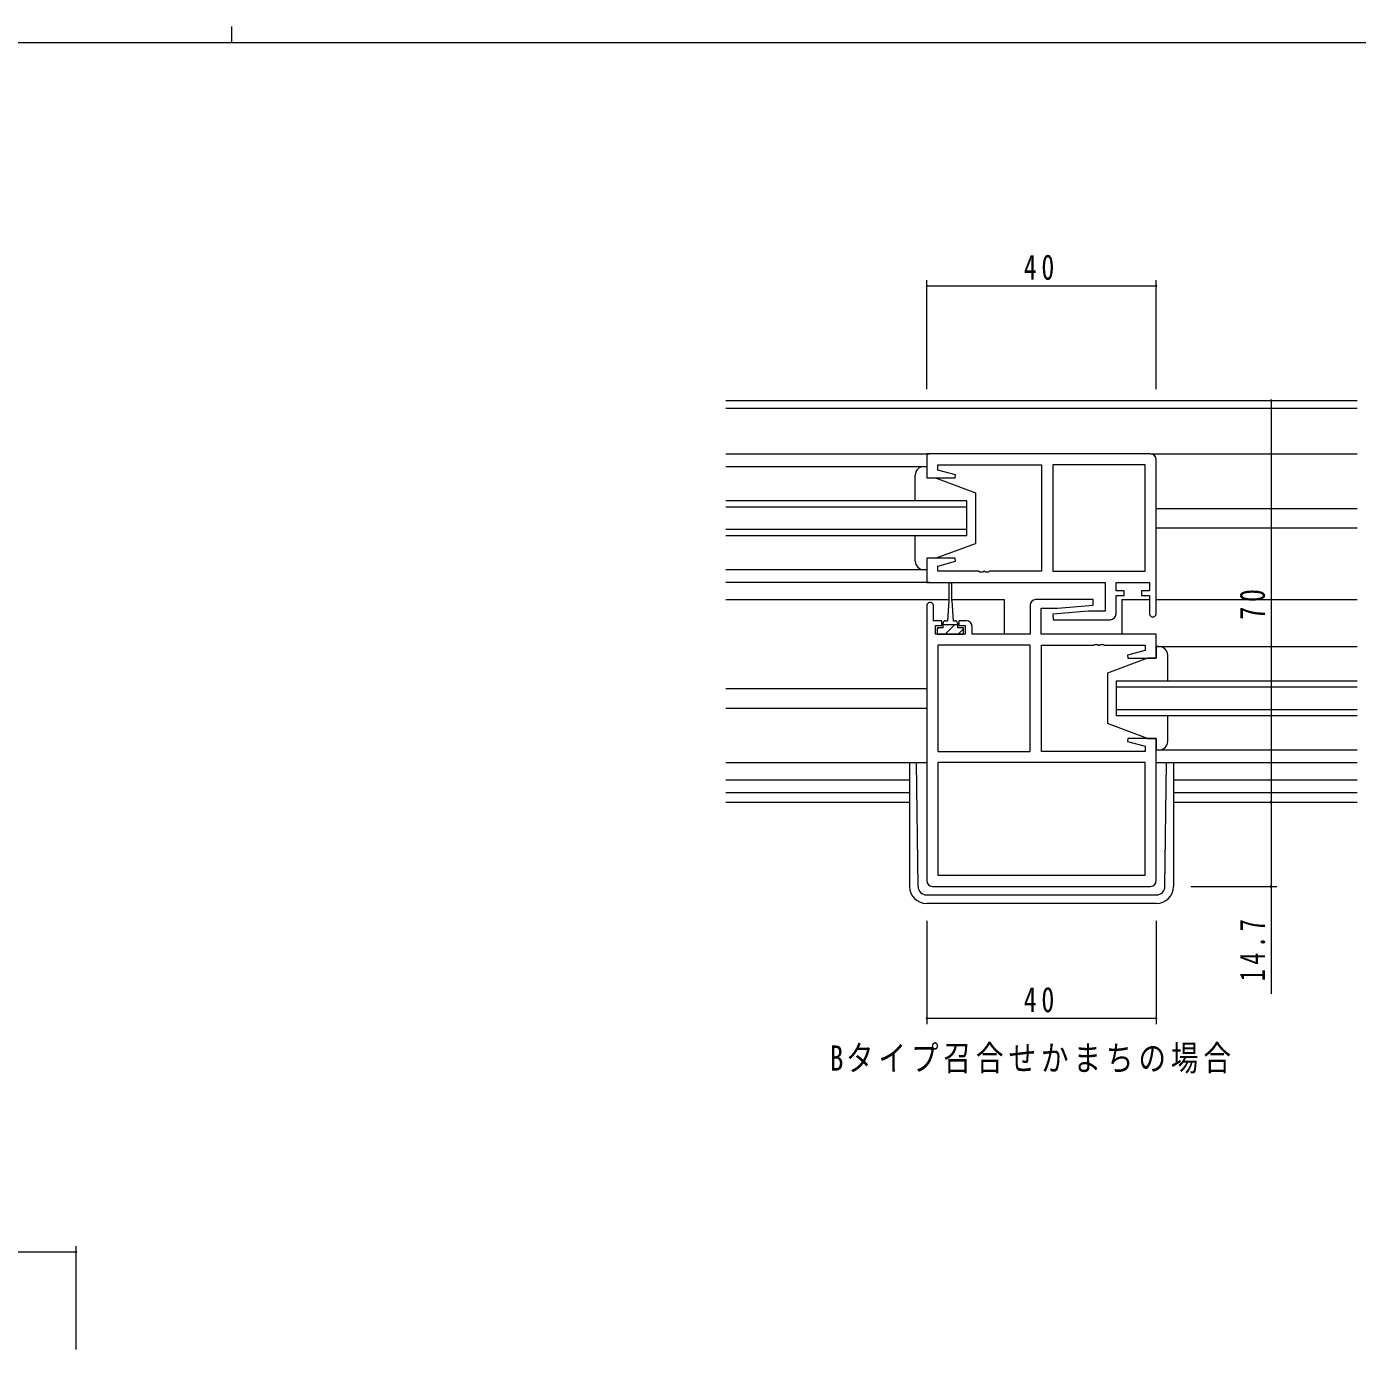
# Model space of a CAD drawing. Units: millimetres on the paper. Extents: x -397 to 397, y -282 to 282.
# Drawn here: x -44.6 to 187.4, y 51.5 to 282.1 of the extents above; entities that cross this region are included whole.
import ezdxf

# ---------------------------------------------------------------- set-up
doc = ezdxf.new("R2010")
doc.units = ezdxf.units.MM
for name, color, linetype, lineweight in [('0-1_YKK_ZWAK', 7, 'Continuous', 18), ('0-3_YKK_11', 7, 'Continuous', 18), ('0-4_YKK_12', 2, 'Continuous', 18), ('0-5_YKK_13', 4, 'Continuous', 18), ('0-7_YKK_D', 6, 'Continuous', 18)]:
    doc.layers.add(name, color=color, linetype=linetype, lineweight=lineweight)
doc.layers.add('0-2_USER1', color=7, linetype='Continuous')
doc.styles.add('ＭＳ ゴシック', font='')
doc.styles.get('ＭＳ ゴシック').set_extended_font_data('MS Gothic')

msp = doc.modelspace()

# ---------------------------------------------------------------- linework, layer by layer
at = {"layer": '0-1_YKK_ZWAK'}
for p, q in [((-8.894, 282.1), (-8.894, 279.3)), ((376.092, 279.3), (-393.908, 279.3))]:
    msp.add_line(p, q, dxfattribs=at)
at = {"layer": '0-3_YKK_11'}
for p, q in [((151.298, 207.605), (112.298, 207.605)), ((152.298, 179.805), (152.298, 206.605)), ((114.228, 205.675), (132.298, 205.675)), ((132.298, 205.675), (132.298, 187.135)), ((134.298, 205.675), (134.298, 187.135)), ((150.368, 205.675), (134.298, 205.675)), ((150.368, 187.135), (150.368, 205.675)), ((150.368, 187.135), (150.368, 205.675)), ((112.298, 189.405), (112.298, 185.205)), ((121.339, 187.135), (114.228, 187.135)), ((132.298, 187.135), (123.256, 187.135)), ((134.298, 187.135), (150.368, 187.135)), ((112.298, 185.205), (143.368, 185.205)), ((143.368, 185.205), (143.368, 180.205)), ((145.298, 185.205), (151.098, 185.205)), ((112.298, 181.105), (112.298, 133.205)), ((130.298, 181.205), (130.298, 176.205)), ((141.276, 182.205), (131.298, 182.205)), ((135.104, 180.705), (141.318, 181.248)), ((141.318, 181.248), (141.276, 182.205)), ((132.228, 176.205), (132.228, 180.705)), ((132.228, 180.705), (135.104, 180.705)), ((134.32, 178.705), (144.298, 178.705)), ((143.368, 180.205), (140.491, 180.205)), ((120.198, 176.205), (120.198, 177.505)), ((118.998, 176.205), (113.798, 176.205)), ((114.228, 174.275), (114.228, 155.735)), ((130.298, 174.275), (114.228, 174.275)), ((130.298, 176.205), (120.198, 176.205)), ((130.298, 155.735), (130.298, 174.275)), ((130.298, 155.735), (130.298, 174.275)), ((152.298, 176.205), (132.228, 176.205)), ((132.298, 174.275), (141.339, 174.275)), ((132.298, 155.735), (132.298, 174.275)), ((143.256, 174.275), (150.368, 174.275)), ((150.368, 174.275), (150.368, 173.358)), ((152.298, 172.005), (152.298, 176.205)), ((150.368, 173.358), (147.268, 172.527)), ((147.268, 172.527), (147.337, 172.005)), ((147.337, 172.005), (152.298, 172.005)), ((147.337, 158.005), (147.268, 157.482)), ((152.298, 158.005), (147.337, 158.005)), ((152.298, 133.205), (152.298, 158.005)), ((114.228, 155.735), (130.298, 155.735)), ((150.368, 155.735), (132.298, 155.735)), ((147.268, 157.482), (150.368, 156.652)), ((150.368, 156.652), (150.368, 155.735)), ((150.368, 153.805), (114.228, 153.805)), ((150.368, 153.805), (114.228, 153.805)), ((114.228, 153.805), (114.228, 134.135)), ((150.368, 134.135), (150.368, 153.805)), ((114.228, 134.135), (150.368, 134.135)), ((113.298, 132.205), (151.298, 132.205))]:
    msp.add_line(p, q, dxfattribs=at)
for points in [[(112.298, 207.605), (112.298, 203.405), (117.258, 203.405), (117.327, 203.927), (114.228, 204.758), (114.228, 205.675)], [(114.228, 187.135), (114.228, 188.052), (117.327, 188.882), (117.258, 189.405), (112.298, 189.405)], [(123.256, 187.135), (123.073, 187.015), (122.523, 187.015), (122.339, 187.135), (122.256, 187.135), (122.073, 187.015), (121.523, 187.015), (121.339, 187.135)], [(145.298, 179.705), (145.298, 182.905), (146.698, 182.905), (146.698, 183.705), (145.298, 183.705), (145.298, 185.205)], [(151.098, 185.205), (151.098, 183.705), (149.698, 183.705), (149.698, 182.905), (151.098, 182.905), (151.098, 179.805)], [(113.798, 176.205), (113.798, 177.705), (114.898, 177.705), (114.898, 178.505), (113.498, 178.505), (113.498, 181.105)], [(140.491, 180.205), (134.278, 179.661), (134.32, 178.705)], [(119.198, 178.505), (117.898, 178.505), (117.898, 177.705), (118.998, 177.705), (118.998, 176.205)], [(141.339, 174.275), (141.523, 174.395), (142.073, 174.395), (142.256, 174.275), (142.339, 174.275), (142.523, 174.395), (143.073, 174.395), (143.256, 174.275)]]:
    msp.add_lwpolyline(points, dxfattribs=at)
for centre, radius, start, end in [((151.298, 206.605), 1, 0.00001, 89.99999), ((112.898, 181.105), 0.6, 359.99999, 180.00001), ((131.298, 181.205), 1, 90.00001, 179.99999), ((144.298, 179.705), 1, 270.00001, 359.99999), ((151.698, 179.805), 0.6, 179.99999, 0.00001), ((119.198, 177.505), 1, 0.00001, 89.99999), ((113.298, 133.205), 1, 180.00001, 269.99999), ((151.298, 133.205), 1, 270.00001, 359.99999)]:
    msp.add_arc(centre, radius, start, end, dxfattribs=at)
at = {"layer": '0-4_YKK_12'}
for p, q in [((77.298, 216.905), (187.298, 216.905)), ((187.298, 215.505), (77.298, 215.505)), ((77.298, 207.605), (112.798, 207.605)), ((151.298, 207.605), (187.298, 207.605)), ((119.298, 199.405), (77.298, 199.405)), ((77.298, 198.405), (119.298, 198.405)), ((119.298, 193.405), (119.298, 199.405)), ((152.298, 198.105), (187.298, 198.105)), ((119.298, 194.405), (77.298, 194.405)), ((77.298, 193.405), (119.298, 193.405)), ((152.298, 194.705), (187.298, 194.705)), ((112.798, 185.205), (77.298, 185.205)), ((77.298, 182.205), (116.148, 182.205)), ((116.648, 182.205), (125.798, 182.205)), ((125.798, 182.205), (125.798, 176.205)), ((146.298, 182.205), (146.298, 176.205)), ((146.298, 182.205), (151.098, 182.205)), ((152.298, 182.205), (187.298, 182.205)), ((145.298, 168.005), (145.298, 162.005)), ((187.298, 168.005), (145.298, 168.005)), ((77.298, 166.705), (112.298, 166.705)), ((145.298, 167.005), (187.298, 167.005)), ((77.298, 163.305), (112.298, 163.305)), ((187.298, 163.005), (145.298, 163.005)), ((145.298, 162.005), (187.298, 162.005)), ((152.298, 153.805), (187.298, 153.805)), ((77.298, 150.805), (109.298, 150.805)), ((155.298, 150.805), (187.298, 150.805)), ((109.298, 148.535), (77.298, 148.535)), ((187.298, 148.535), (155.298, 148.535)), ((77.298, 146.905), (109.298, 146.905)), ((155.298, 146.905), (187.298, 146.905))]:
    msp.add_line(p, q, dxfattribs=at)
at = {"layer": '0-5_YKK_13'}
for p, q in [((77.298, 205.404), (112.298, 205.403)), ((111.798, 205.405), (112.298, 205.405)), ((112.298, 205.405), (112.298, 203.405)), ((110.298, 199.405), (110.298, 203.905)), ((112.298, 203.405), (113.798, 203.405)), ((113.798, 203.405), (120.798, 200.805)), ((120.798, 200.805), (120.798, 192.005)), ((110.298, 188.905), (110.298, 193.405)), ((113.798, 189.405), (120.798, 192.005)), ((112.298, 189.405), (112.298, 187.405)), ((113.798, 189.405), (112.298, 189.405)), ((112.298, 187.405), (77.298, 187.405)), ((112.298, 187.405), (111.798, 187.405)), ((116.148, 184.955), (116.148, 182.005)), ((116.648, 182.005), (116.648, 184.955)), ((116.148, 182.005), (115.898, 178.505)), ((116.648, 182.005), (116.898, 178.505)), ((114.098, 177.305), (114.098, 176.205)), ((115.148, 177.305), (114.098, 177.305)), ((114.386, 177.305), (114.098, 177.016)), ((115.148, 177.305), (115.148, 178.105)), ((117.648, 177.805), (115.148, 177.805)), ((115.548, 178.505), (115.898, 178.505)), ((116.898, 178.505), (117.248, 178.505)), ((117.648, 178.105), (117.648, 177.305)), ((118.698, 177.305), (117.648, 177.305)), ((118.698, 177.126), (117.776, 176.205)), ((118.698, 176.205), (118.698, 177.305)), ((114.098, 176.205), (118.698, 176.205)), ((152.298, 174.005), (152.298, 172.005)), ((152.798, 174.005), (152.298, 174.005)), ((152.298, 174.005), (187.298, 174.005)), ((150.798, 172.005), (143.798, 169.405)), ((152.298, 172.005), (150.798, 172.005)), ((154.298, 168.005), (154.298, 172.505)), ((143.798, 169.405), (143.798, 160.605)), ((150.798, 158.005), (143.798, 160.605)), ((154.298, 157.505), (154.298, 162.005)), ((150.798, 158.005), (152.298, 158.005)), ((152.298, 158.005), (152.298, 156.005)), ((152.298, 156.005), (152.798, 156.005)), ((152.298, 156.005), (187.298, 156.005)), ((77.298, 153.805), (112.298, 153.805)), ((77.298, 153.805), (112.298, 153.805)), ((109.298, 153.805), (109.298, 132.205)), ((110.78, 132.187), (110.52, 153.805)), ((153.815, 132.187), (154.075, 153.805)), ((155.298, 153.805), (155.298, 132.205)), ((112.28, 130.705), (152.316, 130.705)), ((152.298, 129.205), (112.298, 129.205))]:
    msp.add_line(p, q, dxfattribs=at)
msp.add_lwpolyline([(117.131, 177.805), (116.398, 177.071), (115.531, 176.205)], dxfattribs=at)
for centre, radius, start, end in [((111.798, 203.905), 1.5, 90, 180), ((111.798, 188.905), 1.5, 180, 270), ((116.398, 184.955), 0.25, 0, 180), ((115.548, 178.105), 0.4, 90, 180), ((117.248, 178.105), 0.4, 0, 90), ((152.798, 172.505), 1.5, 0, 90), ((152.798, 157.505), 1.5, 270, 0), ((112.298, 132.205), 3, 180, 270), ((112.28, 132.205), 1.5, 180.68752, 270), ((152.298, 132.205), 3, 270, 0), ((152.316, 132.205), 1.5, 270, 359.31248)]:
    msp.add_arc(centre, radius, start, end, dxfattribs=at)
at = {"layer": '0-7_YKK_D'}
for p, q in [((112.298, 218.905), (112.298, 237.905)), ((112.298, 236.905), (152.298, 236.905)), ((152.298, 218.905), (152.298, 237.905)), ((158.298, 216.905), (173.298, 216.905)), ((172.298, 216.905), (172.298, 146.905)), ((158.298, 146.905), (173.298, 146.905)), ((158.298, 146.905), (173.298, 146.905)), ((172.298, 146.905), (172.298, 132.205)), ((158.298, 132.205), (173.298, 132.205)), ((172.298, 132.205), (172.298, 113.465)), ((112.298, 126.205), (112.298, 108.205)), ((152.298, 126.205), (152.298, 108.205)), ((112.298, 109.205), (152.298, 109.205)), ((-75.981, 68.484), (-35.981, 68.484)), ((-35.981, 51.484), (-35.981, 69.484))]:
    msp.add_line(p, q, dxfattribs=at)
for centre, start, end in [((112.298, 236.905), 0, 180), ((112.298, 236.905), 180, 0), ((152.298, 236.905), 0, 180), ((152.298, 236.905), 180, 0), ((172.298, 216.905), 90, 270), ((172.298, 216.905), 270, 90), ((172.298, 146.905), 90, 270), ((172.298, 146.905), 90, 270), ((172.298, 146.905), 270, 90), ((172.298, 146.905), 270, 90), ((172.298, 132.205), 90, 270), ((172.298, 132.205), 270, 90), ((112.298, 109.205), 0, 180), ((112.298, 109.205), 180, 0), ((152.298, 109.205), 0, 180), ((152.298, 109.205), 180, 0), ((-35.981, 68.484), 0, 180), ((-35.981, 68.484), 180, 0)]:
    msp.add_arc(centre, 0.106, start, end, dxfattribs=at)

# ---------------------------------------------------------------- texts
at = {"layer": '0-2_USER1', "insert": (95.387, 99.574), "char_height": 4.399, "attachment_point": 7, "style": 'ＭＳ ゴシック'}
msp.add_mtext('\\T1.18;\\W0.8;Bタイプ召合せかまちの場合', dxfattribs=at)
at = {"layer": '0-7_YKK_D', "color": 7, "char_height": 4.399, "attachment_point": 7, "style": 'ＭＳ ゴシック'}
for insert in [(129.203, 237.905), (129.203, 110.205)]:
    msp.add_mtext('\\T1.37;\\W0.75;40', dxfattribs=dict(at, insert=insert))
at = {"layer": '0-7_YKK_D', "color": 7, "char_height": 4.399, "attachment_point": 7, "rotation": 90, "style": 'ＭＳ ゴシック'}
for s, insert in [('\\T1.37;\\W0.75;70', (171.298, 178.713)), ('\\T1.39;\\W0.7;14.7', (171.298, 115.65))]:
    msp.add_mtext(s, dxfattribs=dict(at, insert=insert))

doc.saveas('drawing.dxf')
